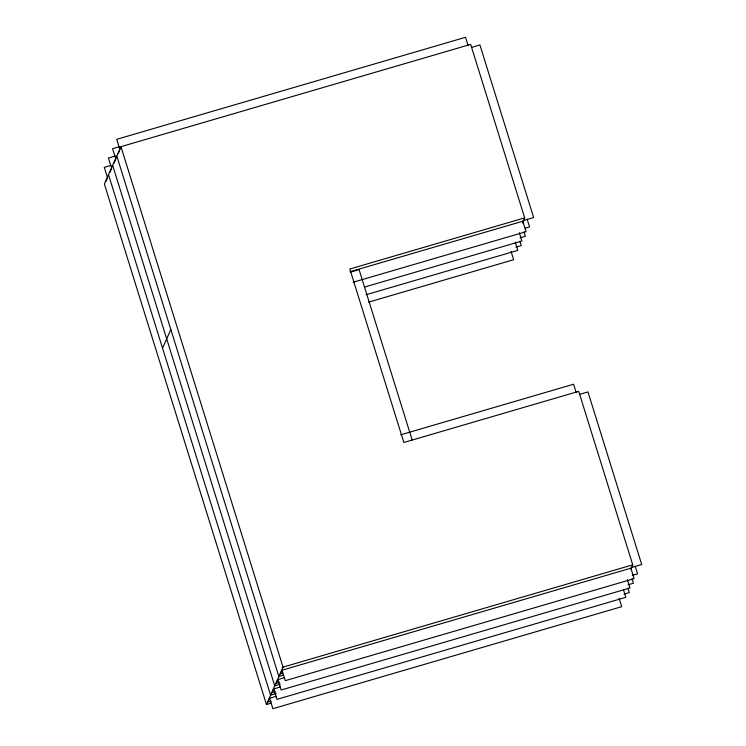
<?xml version="1.0" encoding="UTF-8"?>
<svg xmlns="http://www.w3.org/2000/svg" width="746" height="746" viewBox="0 0 746 746"><rect width="100%" height="100%" fill="white"/><g stroke="black" fill="none" stroke-linecap="round" stroke-linejoin="round"><path stroke-width="1.12" d="M522.387 223.054L524.68 217.86L470.661 44.378L120.945 146.664L104.375 184.048L266.462 704.513L270.929 703.198M105.876 181.548L107.536 177.8L104.281 167.365L110.986 165.407M110.016 172.205L111.676 168.456L108.422 158.021L115.136 156.063M114.157 162.861L115.817 159.112L112.562 148.678L119.276 146.71M118.297 153.508L119.546 150.701M162.544 348.186L170.834 329.499M266.462 704.513L283.023 667.129L120.945 146.664M276.318 696.298L269.614 698.265L267.954 702.014L271.302 701.035M280.459 686.954L273.754 688.922L272.094 692.67L275.451 691.682M284.608 677.61L277.894 679.569L276.234 683.317L279.591 682.338M282.035 670.225L285.289 680.66L634.109 578.635L630.864 568.2L282.035 670.225L280.375 673.974L282.613 673.321M630.892 568.993L632.739 564.834L578.71 391.352L403.856 442.49L349.827 269.008L524.68 217.86M471.472 47.418L479.911 44.956L533.66 217.562L523.123 220.639M349.958 271.768L522.815 221.217L526.07 231.68L353.222 282.23M350.648 272.048L359.078 269.586L412.146 439.981M525.305 228.136L529.52 226.905L527.114 219.156M520.111 237.797L525.38 236.249L524 231.829M364.691 287.014L521.93 241.023L519.319 232.649M515.971 247.14L521.24 245.593L519.859 241.172M366.118 294.726L517.789 250.367L515.178 242.002M368.673 302.121L513.649 259.711L511.038 251.346M400.733 434.797L573.581 384.237L576.192 392.61M579.53 394.392L587.969 391.93L641.719 564.535L631.172 567.613M283.023 667.129L632.739 564.834M283.349 675.167L278.883 676.473L116.805 156.007M632.3 575.418L637.578 573.879L635.163 566.13M280.328 684.185L274.742 685.816L112.665 165.36M628.16 584.771L633.438 583.223L632.058 578.803M276.188 693.528L270.602 695.16L108.524 174.704M624.02 594.114L629.288 592.576L627.918 588.146M468.134 45.646L465.532 37.3L116.712 139.325L119.957 149.769M627.367 579.633L629.969 587.979L281.149 690.003L277.894 679.569M623.553 590.021L625.829 597.322L277.008 699.356L273.754 688.922M619.087 598.32L621.688 606.675L272.859 708.7L269.614 698.265"/></g></svg>
